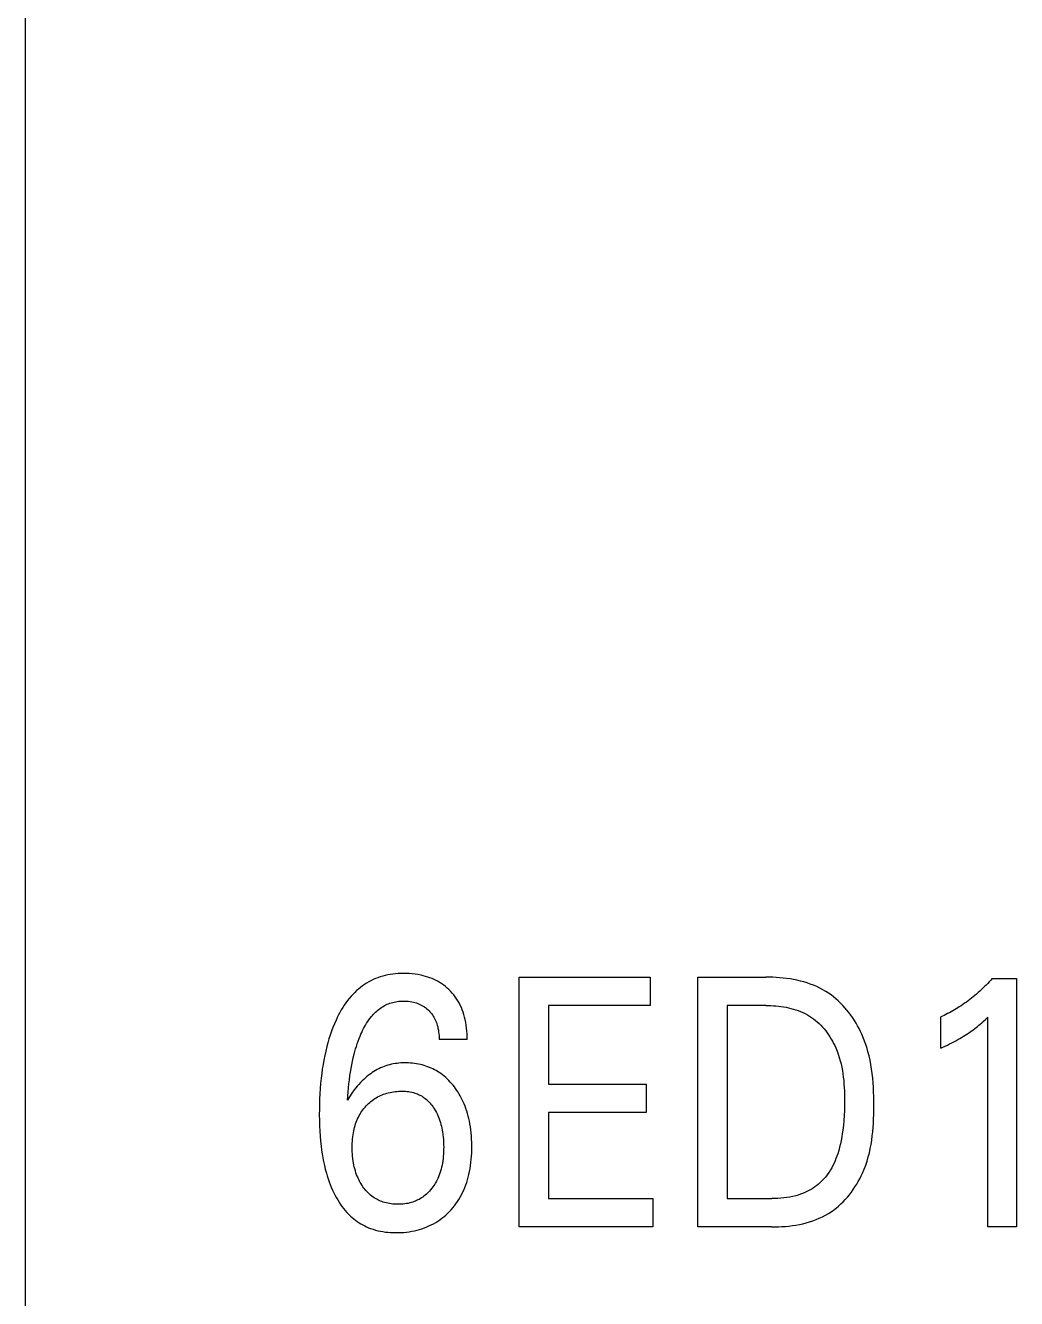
# Model space of a CAD drawing. Extents: x 0 to 420, y 0 to 297.
# Drawn here: x 158.8 to 165.55, y 190.51 to 199.18 of the extents above; entities that cross this region are included whole.
import ezdxf

# ---------------------------------------------------------------- set-up
doc = ezdxf.new("R2010")
doc.units = 0
doc.header["$LTSCALE"] = 23.1
doc.layers.add('10000_FRONT', color=7, linetype='CONTINUOUS')

msp = doc.modelspace()

# ---------------------------------------------------------------- linework, layer by layer
at = {"layer": '10000_FRONT', "color": 7, "linetype": 'CONTINUOUS'}
for p, q in [((158.8, 161), (158.8, 249)), ((161.1364, 192.6678), (161.1218, 192.6592)), ((161.1513, 192.6759), (161.1364, 192.6678)), ((161.1665, 192.6833), (161.1513, 192.6759)), ((161.182, 192.6901), (161.1665, 192.6833)), ((161.1983, 192.6964), (161.182, 192.6901)), ((161.2149, 192.7021), (161.1983, 192.6964)), ((161.2317, 192.7071), (161.2149, 192.7021)), ((161.2487, 192.7114), (161.2317, 192.7071)), ((161.2659, 192.7151), (161.2487, 192.7114)), ((161.2832, 192.7182), (161.2659, 192.7151)), ((161.3007, 192.7207), (161.2832, 192.7182)), ((161.3182, 192.7227), (161.3007, 192.7207)), ((161.3357, 192.7241), (161.3182, 192.7227)), ((161.3533, 192.7249), (161.3357, 192.7241)), ((161.3709, 192.7253), (161.3533, 192.7249)), ((161.3914, 192.7251), (161.3709, 192.7253)), ((161.4118, 192.7242), (161.3914, 192.7251)), ((161.4321, 192.7226), (161.4118, 192.7242)), ((161.4524, 192.7202), (161.4321, 192.7226)), ((161.4725, 192.7171), (161.4524, 192.7202)), ((161.4925, 192.7131), (161.4725, 192.7171)), ((161.5078, 192.7095), (161.4925, 192.7131)), ((161.523, 192.7054), (161.5078, 192.7095)), ((161.538, 192.7007), (161.523, 192.7054)), ((161.5529, 192.6955), (161.538, 192.7007)), ((161.5676, 192.6898), (161.5529, 192.6955)), ((161.582, 192.6835), (161.5676, 192.6898)), ((161.5961, 192.6766), (161.582, 192.6835)), ((161.6093, 192.6694), (161.5961, 192.6766)), ((161.6223, 192.6617), (161.6093, 192.6694)), ((162.1605, 191), (162.1605, 192.7)), ((162.1605, 192.7), (163.0515, 192.7)), ((163.0515, 192.7), (163.0515, 192.5072)), ((163.3759, 191), (163.3759, 192.7)), ((163.3759, 192.7), (163.839, 192.7)), ((163.8624, 192.6998), (163.839, 192.7)), ((163.886, 192.6991), (163.8624, 192.6998)), ((163.9096, 192.6979), (163.886, 192.6991)), ((163.9333, 192.6962), (163.9096, 192.6979)), ((163.957, 192.694), (163.9333, 192.6962)), ((163.9806, 192.6911), (163.957, 192.694)), ((164.0042, 192.6877), (163.9806, 192.6911)), ((164.0277, 192.6837), (164.0042, 192.6877)), ((164.051, 192.679), (164.0277, 192.6837)), ((164.0741, 192.6736), (164.051, 192.679)), ((164.0971, 192.6675), (164.0741, 192.6736)), ((164.1197, 192.6607), (164.0971, 192.6675)), ((165.3595, 192.6681), (165.3492, 192.6572)), ((165.3697, 192.6792), (165.3595, 192.6681)), ((165.3798, 192.6904), (165.3697, 192.6792)), ((165.3798, 192.6904), (165.5455, 192.6904)), ((165.5455, 192.6904), (165.5455, 191)), ((161.0297, 192.5845), (161.0166, 192.5703)), ((161.0416, 192.5965), (161.0297, 192.5845)), ((161.054, 192.6081), (161.0416, 192.5965)), ((161.0668, 192.6193), (161.054, 192.6081)), ((161.08, 192.63), (161.0668, 192.6193)), ((161.0936, 192.6403), (161.08, 192.63)), ((161.1075, 192.65), (161.0936, 192.6403)), ((161.1218, 192.6592), (161.1075, 192.65)), ((161.6349, 192.6535), (161.6223, 192.6617)), ((161.6472, 192.6448), (161.6349, 192.6535)), ((161.6591, 192.6355), (161.6472, 192.6448)), ((161.6706, 192.6258), (161.6591, 192.6355)), ((161.6818, 192.6157), (161.6706, 192.6258)), ((161.6934, 192.6041), (161.6818, 192.6157)), ((161.7045, 192.5921), (161.6934, 192.6041)), ((161.715, 192.5796), (161.7045, 192.5921)), ((161.725, 192.5666), (161.715, 192.5796)), ((164.142, 192.6531), (164.1197, 192.6607)), ((164.164, 192.6447), (164.142, 192.6531)), ((164.1856, 192.6355), (164.164, 192.6447)), ((164.2068, 192.6255), (164.1856, 192.6355)), ((164.2275, 192.6146), (164.2068, 192.6255)), ((164.2477, 192.6028), (164.2275, 192.6146)), ((164.2656, 192.5913), (164.2477, 192.6028)), ((164.283, 192.5791), (164.2656, 192.5913)), ((165.2727, 192.5847), (165.2616, 192.5753)), ((165.284, 192.5946), (165.2727, 192.5847)), ((165.2952, 192.6047), (165.284, 192.5946)), ((165.3063, 192.6149), (165.2952, 192.6047)), ((165.3172, 192.6252), (165.3063, 192.6149)), ((165.328, 192.6357), (165.3172, 192.6252)), ((165.3387, 192.6464), (165.328, 192.6357)), ((165.3492, 192.6572), (165.3387, 192.6464)), ((160.9594, 192.4932), (160.9495, 192.4768)), ((160.9699, 192.5094), (160.9594, 192.4932)), ((160.9808, 192.5252), (160.9699, 192.5094)), ((160.9922, 192.5407), (160.9808, 192.5252)), ((161.0041, 192.5557), (160.9922, 192.5407)), ((161.0166, 192.5703), (161.0041, 192.5557)), ((161.216, 192.4893), (161.2248, 192.4952)), ((161.2248, 192.4952), (161.2337, 192.5008)), ((161.2337, 192.5008), (161.2429, 192.506)), ((161.2429, 192.506), (161.2522, 192.5108)), ((161.2522, 192.5108), (161.2615, 192.5151)), ((161.2615, 192.5151), (161.2709, 192.5189)), ((161.2709, 192.5189), (161.2805, 192.5224)), ((161.2805, 192.5224), (161.2902, 192.5255)), ((161.2902, 192.5255), (161.3, 192.5282)), ((161.3, 192.5282), (161.31, 192.5306)), ((161.31, 192.5306), (161.32, 192.5326)), ((161.32, 192.5326), (161.3301, 192.5342)), ((161.3301, 192.5342), (161.3403, 192.5355)), ((161.3403, 192.5355), (161.3505, 192.5365)), ((161.3505, 192.5365), (161.3607, 192.5371)), ((161.3607, 192.5371), (161.3709, 192.5373)), ((161.3709, 192.5373), (161.3826, 192.5373)), ((161.3826, 192.5373), (161.3942, 192.5367)), ((161.3942, 192.5367), (161.4058, 192.5358)), ((161.4058, 192.5358), (161.4174, 192.5343)), ((161.4174, 192.5343), (161.4288, 192.5324)), ((161.4288, 192.5324), (161.4402, 192.53)), ((161.4402, 192.53), (161.4504, 192.5274)), ((161.4504, 192.5274), (161.4604, 192.5244)), ((161.4604, 192.5244), (161.4704, 192.521)), ((161.4704, 192.521), (161.4801, 192.5171)), ((161.4801, 192.5171), (161.4896, 192.5127)), ((161.4896, 192.5127), (161.4989, 192.5079)), ((161.4989, 192.5079), (161.5077, 192.5028)), ((161.5077, 192.5028), (161.5161, 192.4972)), ((161.5161, 192.4972), (161.5243, 192.4913)), ((161.7344, 192.5532), (161.725, 192.5666)), ((161.7432, 192.5394), (161.7344, 192.5532)), ((161.7514, 192.5253), (161.7432, 192.5394)), ((161.7594, 192.5099), (161.7514, 192.5253)), ((161.7667, 192.4942), (161.7594, 192.5099)), ((161.7733, 192.4782), (161.7667, 192.4942)), ((162.3604, 192.5072), (162.3604, 191.9711)), ((163.0515, 192.5072), (162.3604, 192.5072)), ((163.5758, 192.5072), (163.5758, 191.1928)), ((163.839, 192.5072), (163.5758, 192.5072)), ((163.839, 192.5072), (163.8561, 192.5071)), ((163.8561, 192.5071), (163.8732, 192.5065)), ((163.8732, 192.5065), (163.8905, 192.5056)), ((163.8905, 192.5056), (163.9077, 192.5044)), ((163.9077, 192.5044), (163.925, 192.5027)), ((163.925, 192.5027), (163.9422, 192.5006)), ((163.9422, 192.5006), (163.9594, 192.498)), ((163.9594, 192.498), (163.9766, 192.495)), ((163.9766, 192.495), (163.9935, 192.4915)), ((164.2999, 192.5662), (164.283, 192.5791)), ((164.3164, 192.5526), (164.2999, 192.5662)), ((164.3324, 192.5384), (164.3164, 192.5526)), ((164.3479, 192.5236), (164.3324, 192.5384)), ((164.3629, 192.5082), (164.3479, 192.5236)), ((164.3774, 192.4923), (164.3629, 192.5082)), ((165.156, 192.4976), (165.1449, 192.4906)), ((165.1682, 192.5056), (165.156, 192.4976)), ((165.1803, 192.5137), (165.1682, 192.5056)), ((165.1922, 192.522), (165.1803, 192.5137)), ((165.2041, 192.5305), (165.1922, 192.522)), ((165.2158, 192.5391), (165.2041, 192.5305)), ((165.2274, 192.5479), (165.2158, 192.5391)), ((165.2389, 192.5569), (165.2274, 192.5479)), ((165.2503, 192.566), (165.2389, 192.5569)), ((165.2616, 192.5753), (165.2503, 192.566)), ((160.914, 192.4084), (160.9028, 192.3833)), ((160.9222, 192.4258), (160.914, 192.4084)), ((160.9309, 192.443), (160.9222, 192.4258)), ((160.94, 192.46), (160.9309, 192.443)), ((160.9495, 192.4768), (160.94, 192.46)), ((161.1294, 192.3977), (161.1374, 192.4091)), ((161.1374, 192.4091), (161.1457, 192.4204)), ((161.1457, 192.4204), (161.1545, 192.4313)), ((161.1545, 192.4313), (161.1614, 192.4394)), ((161.1614, 192.4394), (161.1685, 192.4473)), ((161.1685, 192.4473), (161.1758, 192.4549)), ((161.1758, 192.4549), (161.1834, 192.4623)), ((161.1834, 192.4623), (161.1912, 192.4695)), ((161.1912, 192.4695), (161.1993, 192.4764)), ((161.1993, 192.4764), (161.2075, 192.483)), ((161.2075, 192.483), (161.216, 192.4893)), ((161.5243, 192.4913), (161.5322, 192.4849)), ((161.5322, 192.4849), (161.5398, 192.4782)), ((161.5398, 192.4782), (161.5471, 192.4711)), ((161.5471, 192.4711), (161.5534, 192.4643)), ((161.5534, 192.4643), (161.5595, 192.4573)), ((161.5595, 192.4573), (161.5652, 192.45)), ((161.5652, 192.45), (161.5707, 192.4425)), ((161.5707, 192.4425), (161.5758, 192.4348)), ((161.5758, 192.4348), (161.5806, 192.4269)), ((161.5806, 192.4269), (161.5851, 192.4187)), ((161.5851, 192.4187), (161.5894, 192.4098)), ((161.5894, 192.4098), (161.5934, 192.4008)), ((161.7792, 192.4619), (161.7733, 192.4782)), ((161.7845, 192.4453), (161.7792, 192.4619)), ((161.7891, 192.4286), (161.7845, 192.4453)), ((161.7932, 192.4116), (161.7891, 192.4286)), ((161.7971, 192.3922), (161.7932, 192.4116)), ((163.9935, 192.4915), (164.0104, 192.4874)), ((164.0104, 192.4874), (164.0271, 192.4829)), ((164.0271, 192.4829), (164.0436, 192.4778)), ((164.0436, 192.4778), (164.0598, 192.4722)), ((164.0598, 192.4722), (164.0758, 192.466)), ((164.0758, 192.466), (164.0915, 192.4592)), ((164.0915, 192.4592), (164.1069, 192.4518)), ((164.1069, 192.4518), (164.122, 192.4438)), ((164.122, 192.4438), (164.1366, 192.4351)), ((164.1366, 192.4351), (164.1505, 192.426)), ((164.1505, 192.426), (164.1639, 192.4163)), ((164.1639, 192.4163), (164.177, 192.4061)), ((164.3914, 192.4759), (164.3774, 192.4923)), ((164.4048, 192.4591), (164.3914, 192.4759)), ((164.4178, 192.4418), (164.4048, 192.4591)), ((164.4302, 192.4241), (164.4178, 192.4418)), ((164.4421, 192.406), (164.4302, 192.4241)), ((165.0415, 192.4344), (165.0295, 192.4289)), ((165.0295, 192.2169), (165.0295, 192.4289)), ((165.0533, 192.44), (165.0415, 192.4344)), ((165.065, 192.4458), (165.0533, 192.44)), ((165.0767, 192.4517), (165.065, 192.4458)), ((165.0883, 192.4578), (165.0767, 192.4517)), ((165.0998, 192.4641), (165.0883, 192.4578)), ((165.1112, 192.4705), (165.0998, 192.4641)), ((165.1225, 192.477), (165.1112, 192.4705)), ((165.1337, 192.4837), (165.1225, 192.477)), ((165.1449, 192.4906), (165.1337, 192.4837)), ((165.3183, 192.3983), (165.3341, 192.4129)), ((165.3341, 192.4129), (165.3497, 192.4277)), ((165.3497, 191), (165.3497, 192.4277)), ((160.8827, 192.3321), (160.8738, 192.3062)), ((160.8924, 192.3578), (160.8827, 192.3321)), ((160.9028, 192.3833), (160.8924, 192.3578)), ((161.0832, 192.3116), (161.0889, 192.3244)), ((161.0889, 192.3244), (161.0949, 192.337)), ((161.0949, 192.337), (161.1011, 192.3495)), ((161.1011, 192.3495), (161.1077, 192.3618)), ((161.1077, 192.3618), (161.1146, 192.374)), ((161.1146, 192.374), (161.1218, 192.3859)), ((161.1218, 192.3859), (161.1294, 192.3977)), ((161.5934, 192.4008), (161.597, 192.3915)), ((161.597, 192.3915), (161.6002, 192.3821)), ((161.6002, 192.3821), (161.6031, 192.3726)), ((161.6031, 192.3726), (161.6056, 192.363)), ((161.6056, 192.363), (161.6078, 192.3533)), ((161.6078, 192.3533), (161.6103, 192.3403)), ((161.6103, 192.3403), (161.6122, 192.3271)), ((161.6122, 192.3271), (161.6137, 192.314)), ((161.8004, 192.3727), (161.7971, 192.3922)), ((161.8029, 192.3531), (161.8004, 192.3727)), ((161.8049, 192.3334), (161.8029, 192.3531)), ((161.8062, 192.3137), (161.8049, 192.3334)), ((164.177, 192.4061), (164.1896, 192.3953)), ((164.1896, 192.3953), (164.2019, 192.384)), ((164.2019, 192.384), (164.2137, 192.3722)), ((164.2137, 192.3722), (164.2251, 192.36)), ((164.2251, 192.36), (164.2361, 192.3473)), ((164.2361, 192.3473), (164.2467, 192.3342)), ((164.2467, 192.3342), (164.2569, 192.3208)), ((164.2569, 192.3208), (164.2666, 192.307)), ((164.4534, 192.3876), (164.4421, 192.406)), ((164.4641, 192.3689), (164.4534, 192.3876)), ((164.4743, 192.3499), (164.4641, 192.3689)), ((164.4839, 192.3307), (164.4743, 192.3499)), ((164.4929, 192.3112), (164.4839, 192.3307)), ((165.2078, 192.3124), (165.2188, 192.3197)), ((165.2188, 192.3197), (165.2297, 192.3272)), ((165.2297, 192.3272), (165.2405, 192.3348)), ((165.2405, 192.3348), (165.2511, 192.3426)), ((165.2511, 192.3426), (165.2616, 192.3506)), ((165.2616, 192.3506), (165.2708, 192.3578)), ((165.2708, 192.3578), (165.2799, 192.3651)), ((165.2799, 192.3651), (165.2889, 192.3726)), ((165.2889, 192.3726), (165.2988, 192.381)), ((165.2988, 192.381), (165.3086, 192.3896)), ((165.3086, 192.3896), (165.3183, 192.3983)), ((160.8577, 192.2537), (160.8507, 192.2272)), ((160.8654, 192.28), (160.8577, 192.2537)), ((160.8738, 192.3062), (160.8654, 192.28)), ((161.0522, 192.2289), (161.058, 192.2466)), ((161.058, 192.2466), (161.0642, 192.2641)), ((161.0642, 192.2641), (161.0707, 192.2815)), ((161.0707, 192.2815), (161.0777, 192.2988)), ((161.0777, 192.2988), (161.0832, 192.3116)), ((161.6137, 192.314), (161.6147, 192.3008)), ((161.6147, 192.3008), (161.6153, 192.2877)), ((161.6153, 192.2877), (161.6154, 192.2747)), ((161.8071, 192.2747), (161.6154, 192.2747)), ((161.8069, 192.2942), (161.8062, 192.3137)), ((161.8071, 192.2747), (161.8069, 192.2942)), ((164.2666, 192.307), (164.2758, 192.2929)), ((164.2758, 192.2929), (164.2846, 192.2785)), ((164.2846, 192.2785), (164.293, 192.2638)), ((164.293, 192.2638), (164.3008, 192.2489)), ((164.3008, 192.2489), (164.3082, 192.2339)), ((164.3082, 192.2339), (164.3152, 192.2186)), ((164.505, 192.2827), (164.4929, 192.3112)), ((164.5159, 192.2537), (164.505, 192.2827)), ((164.5257, 192.2245), (164.5159, 192.2537)), ((165.0597, 192.2309), (165.0747, 192.2381)), ((165.0747, 192.2381), (165.0897, 192.2455)), ((165.0897, 192.2455), (165.1046, 192.253)), ((165.1046, 192.253), (165.1193, 192.2606)), ((165.1193, 192.2606), (165.1325, 192.2677)), ((165.1325, 192.2677), (165.1455, 192.2748)), ((165.1455, 192.2748), (165.1585, 192.2822)), ((165.1585, 192.2822), (165.1713, 192.2897)), ((165.1713, 192.2897), (165.1841, 192.2973)), ((165.1841, 192.2973), (165.1967, 192.3052)), ((165.1967, 192.3052), (165.2078, 192.3124)), ((160.8366, 192.1665), (160.8307, 192.136)), ((160.8433, 192.1969), (160.8366, 192.1665)), ((160.8507, 192.2272), (160.8433, 192.1969)), ((161.0254, 192.1273), (161.0309, 192.1514)), ((161.0309, 192.1514), (161.0368, 192.1754)), ((161.0368, 192.1754), (161.0416, 192.1933)), ((161.0416, 192.1933), (161.0468, 192.2112)), ((161.0468, 192.2112), (161.0522, 192.2289)), ((164.3152, 192.2186), (164.324, 192.1973)), ((164.324, 192.1973), (164.3319, 192.1756)), ((164.3319, 192.1756), (164.339, 192.1538)), ((164.339, 192.1538), (164.3454, 192.1317)), ((164.5343, 192.1949), (164.5257, 192.2245)), ((164.542, 192.1651), (164.5343, 192.1949)), ((164.5486, 192.135), (164.542, 192.1651)), ((165.0295, 192.2169), (165.0447, 192.2238)), ((165.0447, 192.2238), (165.0597, 192.2309)), ((160.8205, 192.0745), (160.8163, 192.0436)), ((160.8253, 192.1053), (160.8205, 192.0745)), ((160.8307, 192.136), (160.8253, 192.1053)), ((161.0118, 192.0544), (161.0159, 192.0788)), ((161.0159, 192.0788), (161.0205, 192.1031)), ((161.0205, 192.1031), (161.0254, 192.1273)), ((161.1824, 192.0643), (161.1712, 192.0576)), ((161.1938, 192.0707), (161.1824, 192.0643)), ((161.2054, 192.0767), (161.1938, 192.0707)), ((161.2171, 192.0822), (161.2054, 192.0767)), ((161.229, 192.0874), (161.2171, 192.0822)), ((161.2411, 192.0922), (161.229, 192.0874)), ((161.2534, 192.0965), (161.2411, 192.0922)), ((161.2658, 192.1004), (161.2534, 192.0965)), ((161.2783, 192.1039), (161.2658, 192.1004)), ((161.2909, 192.1069), (161.2783, 192.1039)), ((161.3036, 192.1095), (161.2909, 192.1069)), ((161.3164, 192.1117), (161.3036, 192.1095)), ((161.3293, 192.1135), (161.3164, 192.1117)), ((161.3423, 192.1149), (161.3293, 192.1135)), ((161.3552, 192.1159), (161.3423, 192.1149)), ((161.3683, 192.1166), (161.3552, 192.1159)), ((161.3813, 192.1169), (161.3683, 192.1166)), ((161.3947, 192.1168), (161.3813, 192.1169)), ((161.4081, 192.1164), (161.3947, 192.1168)), ((161.4215, 192.1156), (161.4081, 192.1164)), ((161.4349, 192.1144), (161.4215, 192.1156)), ((161.4482, 192.1128), (161.4349, 192.1144)), ((161.4615, 192.1108), (161.4482, 192.1128)), ((161.4747, 192.1084), (161.4615, 192.1108)), ((161.4878, 192.1056), (161.4747, 192.1084)), ((161.5008, 192.1023), (161.4878, 192.1056)), ((161.5137, 192.0987), (161.5008, 192.1023)), ((161.5256, 192.0948), (161.5137, 192.0987)), ((161.5375, 192.0907), (161.5256, 192.0948)), ((161.5492, 192.0861), (161.5375, 192.0907)), ((161.5608, 192.0812), (161.5492, 192.0861)), ((161.5722, 192.0759), (161.5608, 192.0812)), ((161.5834, 192.0702), (161.5722, 192.0759)), ((161.5945, 192.0642), (161.5834, 192.0702)), ((161.6053, 192.0578), (161.5945, 192.0642)), ((164.3454, 192.1317), (164.3509, 192.1095)), ((164.3509, 192.1095), (164.3558, 192.0871)), ((164.3558, 192.0871), (164.36, 192.0645)), ((164.36, 192.0645), (164.3635, 192.0418)), ((164.5544, 192.1047), (164.5486, 192.135)), ((164.5593, 192.0742), (164.5544, 192.1047)), ((164.5634, 192.0435), (164.5593, 192.0742)), ((160.8091, 191.9774), (160.8061, 191.9421)), ((160.8127, 192.0127), (160.8091, 191.9774)), ((160.8163, 192.0436), (160.8127, 192.0127)), ((160.9982, 191.9464), (161.0011, 191.9743)), ((161.0011, 191.9743), (161.0044, 192.0022)), ((161.0044, 192.0022), (161.0081, 192.03)), ((161.0081, 192.03), (161.0118, 192.0544)), ((161.0797, 191.9822), (161.0689, 191.9705)), ((161.0909, 191.9936), (161.0797, 191.9822)), ((161.1024, 192.0046), (161.0909, 191.9936)), ((161.1143, 192.0153), (161.1024, 192.0046)), ((161.1265, 192.0256), (161.1143, 192.0153)), ((161.139, 192.0355), (161.1265, 192.0256)), ((161.1496, 192.0432), (161.139, 192.0355)), ((161.1603, 192.0506), (161.1496, 192.0432)), ((161.1712, 192.0576), (161.1603, 192.0506)), ((161.6159, 192.0511), (161.6053, 192.0578)), ((161.6263, 192.044), (161.6159, 192.0511)), ((161.6379, 192.0355), (161.6263, 192.044)), ((161.6492, 192.0264), (161.6379, 192.0355)), ((161.6602, 192.017), (161.6492, 192.0264)), ((161.6709, 192.0071), (161.6602, 192.017)), ((161.6812, 191.997), (161.6709, 192.0071)), ((161.6912, 191.9864), (161.6812, 191.997)), ((161.7008, 191.9756), (161.6912, 191.9864)), ((161.7101, 191.9644), (161.7008, 191.9756)), ((164.3635, 192.0418), (164.3665, 192.019)), ((164.3665, 192.019), (164.369, 191.9961)), ((164.369, 191.9961), (164.3709, 191.9731)), ((164.3709, 191.9731), (164.3724, 191.95)), ((164.5668, 192.0126), (164.5634, 192.0435)), ((164.5695, 191.9816), (164.5668, 192.0126)), ((164.5715, 191.9505), (164.5695, 191.9816)), ((160.8038, 191.9068), (160.802, 191.8714)), ((160.8061, 191.9421), (160.8038, 191.9068)), ((160.9917, 191.8627), (160.9936, 191.8906)), ((160.9936, 191.8906), (160.9957, 191.9185)), ((160.9957, 191.9185), (160.9982, 191.9464)), ((161.0207, 191.9098), (161.0052, 191.8861)), ((161.0383, 191.9337), (161.0207, 191.9098)), ((161.0482, 191.9462), (161.0383, 191.9337)), ((161.0584, 191.9585), (161.0482, 191.9462)), ((161.0689, 191.9705), (161.0584, 191.9585)), ((161.1972, 191.8851), (161.2071, 191.8902)), ((161.2071, 191.8902), (161.2172, 191.8949)), ((161.2172, 191.8949), (161.2274, 191.8992)), ((161.2274, 191.8992), (161.2378, 191.9032)), ((161.2378, 191.9032), (161.2483, 191.9068)), ((161.2483, 191.9068), (161.259, 191.9101)), ((161.259, 191.9101), (161.2697, 191.913)), ((161.2697, 191.913), (161.2815, 191.9158)), ((161.2815, 191.9158), (161.2934, 191.9181)), ((161.2934, 191.9181), (161.3053, 191.9201)), ((161.3053, 191.9201), (161.3173, 191.9217)), ((161.3173, 191.9217), (161.3294, 191.9228)), ((161.3294, 191.9228), (161.3415, 191.9236)), ((161.3415, 191.9236), (161.3536, 191.9241)), ((161.3536, 191.9241), (161.3657, 191.9241)), ((161.3657, 191.9241), (161.3765, 191.9238)), ((161.3765, 191.9238), (161.3873, 191.9232)), ((161.3873, 191.9232), (161.398, 191.9223)), ((161.398, 191.9223), (161.4087, 191.921)), ((161.4087, 191.921), (161.4193, 191.9193)), ((161.4193, 191.9193), (161.4299, 191.9171)), ((161.4299, 191.9171), (161.4403, 191.9146)), ((161.4403, 191.9146), (161.4506, 191.9115)), ((161.4506, 191.9115), (161.459, 191.9086)), ((161.459, 191.9086), (161.4674, 191.9053)), ((161.4674, 191.9053), (161.4756, 191.9018)), ((161.4756, 191.9018), (161.4837, 191.8979)), ((161.4837, 191.8979), (161.4916, 191.8936)), ((161.4916, 191.8936), (161.4993, 191.8891)), ((161.4993, 191.8891), (161.5069, 191.8843)), ((161.7191, 191.953), (161.7101, 191.9644)), ((161.7278, 191.9412), (161.7191, 191.953)), ((161.7362, 191.9291), (161.7278, 191.9412)), ((161.7443, 191.9168), (161.7362, 191.9291)), ((161.752, 191.9042), (161.7443, 191.9168)), ((161.7594, 191.8915), (161.752, 191.9042)), ((161.7664, 191.8786), (161.7594, 191.8915)), ((162.3604, 191.9711), (163.0246, 191.9711)), ((163.0246, 191.9711), (163.0246, 191.7783)), ((164.3724, 191.95), (164.3735, 191.927)), ((164.3735, 191.927), (164.3742, 191.9039)), ((164.3742, 191.9039), (164.3746, 191.8809)), ((164.573, 191.9193), (164.5715, 191.9505)), ((164.574, 191.888), (164.573, 191.9193)), ((164.5745, 191.8567), (164.574, 191.888)), ((160.8002, 191.8005), (160.8, 191.7651)), ((160.8008, 191.8359), (160.8002, 191.8005)), ((160.802, 191.8714), (160.8008, 191.8359)), ((160.9982, 191.8745), (160.9917, 191.8627)), ((161.0052, 191.8861), (160.9982, 191.8745)), ((161.0967, 191.7971), (161.1039, 191.8064)), ((161.1039, 191.8064), (161.1113, 191.8154)), ((161.1113, 191.8154), (161.1191, 191.8241)), ((161.1191, 191.8241), (161.1268, 191.8321)), ((161.1268, 191.8321), (161.1347, 191.8398)), ((161.1347, 191.8398), (161.1429, 191.8472)), ((161.1429, 191.8472), (161.1513, 191.8544)), ((161.1513, 191.8544), (161.16, 191.8612)), ((161.16, 191.8612), (161.169, 191.8677)), ((161.169, 191.8677), (161.1781, 191.8739)), ((161.1781, 191.8739), (161.1875, 191.8797)), ((161.1875, 191.8797), (161.1972, 191.8851)), ((161.5069, 191.8843), (161.5142, 191.8792)), ((161.5142, 191.8792), (161.5214, 191.8738)), ((161.5214, 191.8738), (161.5296, 191.867)), ((161.5296, 191.867), (161.5374, 191.8598)), ((161.5374, 191.8598), (161.545, 191.8524)), ((161.545, 191.8524), (161.5522, 191.8446)), ((161.5522, 191.8446), (161.5592, 191.8365)), ((161.5592, 191.8365), (161.5658, 191.8282)), ((161.5658, 191.8282), (161.5721, 191.8196)), ((161.5721, 191.8196), (161.5781, 191.8108)), ((161.5781, 191.8108), (161.5847, 191.8007)), ((161.5847, 191.8007), (161.5908, 191.7903)), ((161.773, 191.8654), (161.7664, 191.8786)), ((161.7793, 191.8521), (161.773, 191.8654)), ((161.7853, 191.8387), (161.7793, 191.8521)), ((161.7919, 191.8223), (161.7853, 191.8387)), ((161.7981, 191.8057), (161.7919, 191.8223)), ((161.8037, 191.7889), (161.7981, 191.8057)), ((164.3744, 191.8245), (164.3735, 191.7914)), ((164.3747, 191.8578), (164.3744, 191.8245)), ((164.3746, 191.8809), (164.3747, 191.8578)), ((164.5747, 191.8253), (164.5745, 191.8567)), ((164.5745, 191.7957), (164.5747, 191.8253)), ((160.8, 191.7651), (160.8005, 191.722)), ((160.8005, 191.722), (160.8015, 191.6876)), ((161.0473, 191.7016), (161.0514, 191.7133)), ((161.0514, 191.7133), (161.0559, 191.7249)), ((161.0559, 191.7249), (161.0608, 191.7362)), ((161.0608, 191.7362), (161.0662, 191.7474)), ((161.0662, 191.7474), (161.0716, 191.7577)), ((161.0716, 191.7577), (161.0773, 191.7679)), ((161.0773, 191.7679), (161.0835, 191.7779)), ((161.0835, 191.7779), (161.0899, 191.7876)), ((161.0899, 191.7876), (161.0967, 191.7971)), ((161.5908, 191.7903), (161.5966, 191.7797)), ((161.5966, 191.7797), (161.602, 191.7689)), ((161.602, 191.7689), (161.6071, 191.758)), ((161.6071, 191.758), (161.6118, 191.7468)), ((161.6118, 191.7468), (161.6161, 191.7356)), ((161.6161, 191.7356), (161.6205, 191.7232)), ((161.6205, 191.7232), (161.6245, 191.7106)), ((161.8089, 191.7719), (161.8037, 191.7889)), ((161.8136, 191.7549), (161.8089, 191.7719)), ((161.8178, 191.7376), (161.8136, 191.7549)), ((161.8216, 191.7203), (161.8178, 191.7376)), ((161.825, 191.7029), (161.8216, 191.7203)), ((162.3604, 191.7783), (162.3604, 191.1928)), ((163.0246, 191.7783), (162.3604, 191.7783)), ((164.3698, 191.7252), (164.3669, 191.6923)), ((164.372, 191.7583), (164.3698, 191.7252)), ((164.3735, 191.7914), (164.372, 191.7583)), ((164.5715, 191.7072), (164.5729, 191.7366)), ((164.5729, 191.7366), (164.5739, 191.7662)), ((164.5739, 191.7662), (164.5745, 191.7957)), ((160.8015, 191.6876), (160.8031, 191.6531)), ((160.8031, 191.6531), (160.8053, 191.6188)), ((161.0296, 191.6265), (161.0318, 191.6402)), ((161.0318, 191.6402), (161.0344, 191.6538)), ((161.0344, 191.6538), (161.0371, 191.6659)), ((161.0371, 191.6659), (161.0401, 191.6779)), ((161.0401, 191.6779), (161.0435, 191.6898)), ((161.0435, 191.6898), (161.0473, 191.7016)), ((161.6245, 191.7106), (161.6281, 191.698)), ((161.6281, 191.698), (161.6313, 191.6852)), ((161.6313, 191.6852), (161.6342, 191.6724)), ((161.6342, 191.6724), (161.6367, 191.6594)), ((161.6367, 191.6594), (161.6389, 191.6465)), ((161.6389, 191.6465), (161.6414, 191.6294)), ((161.6414, 191.6294), (161.6433, 191.6122)), ((161.8284, 191.6822), (161.825, 191.7029)), ((161.8313, 191.6613), (161.8284, 191.6822)), ((161.8337, 191.6404), (161.8313, 191.6613)), ((161.8355, 191.6194), (161.8337, 191.6404)), ((164.3598, 191.6361), (164.3561, 191.6128)), ((164.3631, 191.6594), (164.3598, 191.6361)), ((164.3669, 191.6923), (164.3631, 191.6594)), ((164.5638, 191.6194), (164.567, 191.6485)), ((164.567, 191.6485), (164.5695, 191.6778)), ((164.5695, 191.6778), (164.5715, 191.7072)), ((160.8053, 191.6188), (160.8083, 191.5845)), ((160.8083, 191.5845), (160.812, 191.5502)), ((160.812, 191.5502), (160.8154, 191.5237)), ((161.0238, 191.5434), (161.024, 191.5573)), ((161.0239, 191.5279), (161.0238, 191.5434)), ((161.024, 191.5573), (161.0244, 191.5712)), ((161.0244, 191.5712), (161.0252, 191.585)), ((161.0252, 191.585), (161.0263, 191.5989)), ((161.0263, 191.5989), (161.0278, 191.6127)), ((161.0278, 191.6127), (161.0296, 191.6265)), ((161.6433, 191.6122), (161.6448, 191.5951)), ((161.6448, 191.5951), (161.6458, 191.5779)), ((161.6458, 191.5779), (161.6463, 191.5606)), ((161.6463, 191.5606), (161.6465, 191.5434)), ((161.6465, 191.5434), (161.6464, 191.5277)), ((161.8369, 191.5984), (161.8355, 191.6194)), ((161.8377, 191.5774), (161.8369, 191.5984)), ((161.8382, 191.5458), (161.8377, 191.5774)), ((161.838, 191.5245), (161.8382, 191.5458)), ((164.3413, 191.5434), (164.3351, 191.5206)), ((164.3469, 191.5664), (164.3413, 191.5434)), ((164.3518, 191.5895), (164.3469, 191.5664)), ((164.3561, 191.6128), (164.3518, 191.5895)), ((164.5498, 191.533), (164.5553, 191.5616)), ((164.5553, 191.5616), (164.5599, 191.5904)), ((164.5599, 191.5904), (164.5638, 191.6194)), ((160.8154, 191.5237), (160.8193, 191.4972)), ((160.8193, 191.4972), (160.8238, 191.4708)), ((160.8238, 191.4708), (160.8289, 191.4446)), ((161.0244, 191.5124), (161.0239, 191.5279)), ((161.0253, 191.4969), (161.0244, 191.5124)), ((161.0265, 191.4814), (161.0253, 191.4969)), ((161.0281, 191.466), (161.0265, 191.4814)), ((161.0302, 191.4506), (161.0281, 191.466)), ((161.6422, 191.4652), (161.6401, 191.4496)), ((161.6438, 191.4807), (161.6422, 191.4652)), ((161.645, 191.4964), (161.6438, 191.4807)), ((161.6459, 191.512), (161.645, 191.4964)), ((161.6464, 191.5277), (161.6459, 191.512)), ((161.8324, 191.4396), (161.8346, 191.4608)), ((161.8346, 191.4608), (161.8362, 191.482)), ((161.8362, 191.482), (161.8373, 191.5032)), ((161.8373, 191.5032), (161.838, 191.5245)), ((164.3167, 191.4655), (164.3102, 191.4495)), ((164.3227, 191.4817), (164.3167, 191.4655)), ((164.3282, 191.498), (164.3227, 191.4817)), ((164.3351, 191.5206), (164.3282, 191.498)), ((164.5282, 191.4486), (164.5364, 191.4765)), ((164.5364, 191.4765), (164.5436, 191.5047)), ((164.5436, 191.5047), (164.5498, 191.533)), ((160.8289, 191.4446), (160.8346, 191.4185)), ((160.8346, 191.4185), (160.8409, 191.3925)), ((160.8409, 191.3925), (160.8479, 191.3667)), ((160.8479, 191.3667), (160.8537, 191.3471)), ((161.0327, 191.4353), (161.0302, 191.4506)), ((161.0353, 191.4218), (161.0327, 191.4353)), ((161.0382, 191.4083), (161.0353, 191.4218)), ((161.0416, 191.3949), (161.0382, 191.4083)), ((161.0454, 191.3816), (161.0416, 191.3949)), ((161.0496, 191.3684), (161.0454, 191.3816)), ((161.0542, 191.3554), (161.0496, 191.3684)), ((161.6208, 191.3669), (161.6162, 191.3538)), ((161.625, 191.3801), (161.6208, 191.3669)), ((161.6288, 191.3935), (161.625, 191.3801)), ((161.6321, 191.4069), (161.6288, 191.3935)), ((161.6351, 191.4205), (161.6321, 191.4069)), ((161.6377, 191.4341), (161.6351, 191.4205)), ((161.6401, 191.4496), (161.6377, 191.4341)), ((161.8185, 191.3581), (161.8225, 191.3766)), ((161.8225, 191.3766), (161.8264, 191.3975)), ((161.8264, 191.3975), (161.8297, 191.4185)), ((161.8297, 191.4185), (161.8324, 191.4396)), ((164.27, 191.3735), (164.2612, 191.3607)), ((164.2793, 191.3881), (164.27, 191.3735)), ((164.2878, 191.403), (164.2793, 191.3881)), ((164.2959, 191.4182), (164.2878, 191.403)), ((164.3033, 191.4337), (164.2959, 191.4182)), ((164.3102, 191.4495), (164.3033, 191.4337)), ((164.4883, 191.3474), (164.4973, 191.3668)), ((164.4973, 191.3668), (164.5087, 191.3938)), ((164.5087, 191.3938), (164.519, 191.421)), ((164.519, 191.421), (164.5282, 191.4486)), ((160.8537, 191.3471), (160.86, 191.3276)), ((160.86, 191.3276), (160.8667, 191.3082)), ((160.8667, 191.3082), (160.8739, 191.2891)), ((160.8739, 191.2891), (160.8816, 191.2701)), ((161.0593, 191.3426), (161.0542, 191.3554)), ((161.0637, 191.3323), (161.0593, 191.3426)), ((161.0685, 191.3222), (161.0637, 191.3323)), ((161.0736, 191.3122), (161.0685, 191.3222)), ((161.079, 191.3024), (161.0736, 191.3122)), ((161.0846, 191.2928), (161.079, 191.3024)), ((161.0907, 191.2833), (161.0846, 191.2928)), ((161.097, 191.2741), (161.0907, 191.2833)), ((161.5797, 191.282), (161.5734, 191.2728)), ((161.5857, 191.2914), (161.5797, 191.282)), ((161.5914, 191.301), (161.5857, 191.2914)), ((161.5968, 191.3108), (161.5914, 191.301)), ((161.6019, 191.3207), (161.5968, 191.3108)), ((161.6066, 191.3308), (161.6019, 191.3207)), ((161.6111, 191.341), (161.6066, 191.3308)), ((161.6162, 191.3538), (161.6111, 191.341)), ((161.7906, 191.2681), (161.7973, 191.2857)), ((161.7973, 191.2857), (161.8034, 191.3036)), ((161.8034, 191.3036), (161.809, 191.3216)), ((161.809, 191.3216), (161.814, 191.3398)), ((161.814, 191.3398), (161.8185, 191.3581)), ((164.1861, 191.2824), (164.1737, 191.2731)), ((164.1982, 191.2922), (164.1861, 191.2824)), ((164.2098, 191.3025), (164.1982, 191.2922)), ((164.221, 191.3133), (164.2098, 191.3025)), ((164.2318, 191.3245), (164.221, 191.3133)), ((164.2421, 191.3362), (164.2318, 191.3245)), ((164.2519, 191.3483), (164.2421, 191.3362)), ((164.2612, 191.3607), (164.2519, 191.3483)), ((164.4459, 191.2723), (164.4574, 191.2906)), ((164.4574, 191.2906), (164.4683, 191.3093)), ((164.4683, 191.3093), (164.4786, 191.3282)), ((164.4786, 191.3282), (164.4883, 191.3474)), ((160.8816, 191.2701), (160.8898, 191.2513)), ((160.8898, 191.2513), (160.8985, 191.2328)), ((160.8985, 191.2328), (160.9078, 191.2145)), ((160.9078, 191.2145), (160.9162, 191.199)), ((160.9162, 191.199), (160.925, 191.1837)), ((161.1036, 191.2651), (161.097, 191.2741)), ((161.1104, 191.2564), (161.1036, 191.2651)), ((161.1176, 191.2479), (161.1104, 191.2564)), ((161.125, 191.2397), (161.1176, 191.2479)), ((161.1327, 191.2318), (161.125, 191.2397)), ((161.1407, 191.2242), (161.1327, 191.2318)), ((161.1491, 191.2169), (161.1407, 191.2242)), ((161.1577, 191.21), (161.1491, 191.2169)), ((161.1666, 191.2035), (161.1577, 191.21)), ((161.1745, 191.1982), (161.1666, 191.2035)), ((161.1826, 191.1931), (161.1745, 191.1982)), ((161.4962, 191.1976), (161.4881, 191.1927)), ((161.5041, 191.2029), (161.4962, 191.1976)), ((161.5125, 191.2091), (161.5041, 191.2029)), ((161.5207, 191.2156), (161.5125, 191.2091)), ((161.5286, 191.2224), (161.5207, 191.2156)), ((161.5363, 191.2295), (161.5286, 191.2224)), ((161.5437, 191.2369), (161.5363, 191.2295)), ((161.5508, 191.2445), (161.5437, 191.2369)), ((161.5576, 191.2524), (161.5508, 191.2445)), ((161.5667, 191.2639), (161.5576, 191.2524)), ((161.5734, 191.2728), (161.5667, 191.2639)), ((161.7498, 191.1873), (161.7589, 191.2024)), ((161.7589, 191.2024), (161.7674, 191.2179)), ((161.7674, 191.2179), (161.7754, 191.2336)), ((161.7754, 191.2336), (161.7833, 191.2507)), ((161.7833, 191.2507), (161.7906, 191.2681)), ((163.9208, 191.1938), (163.9001, 191.193)), ((163.9415, 191.1953), (163.9208, 191.1938)), ((163.9621, 191.1973), (163.9415, 191.1953)), ((163.9826, 191.2001), (163.9621, 191.1973)), ((164.0031, 191.2035), (163.9826, 191.2001)), ((164.0234, 191.2078), (164.0031, 191.2035)), ((164.0435, 191.2129), (164.0234, 191.2078)), ((164.0589, 191.2174), (164.0435, 191.2129)), ((164.0741, 191.2224), (164.0589, 191.2174)), ((164.0891, 191.2279), (164.0741, 191.2224)), ((164.104, 191.2341), (164.0891, 191.2279)), ((164.1185, 191.2407), (164.104, 191.2341)), ((164.1328, 191.2479), (164.1185, 191.2407)), ((164.1468, 191.2557), (164.1328, 191.2479)), ((164.1604, 191.2641), (164.1468, 191.2557)), ((164.1737, 191.2731), (164.1604, 191.2641)), ((164.3799, 191.187), (164.3942, 191.2031)), ((164.3942, 191.2031), (164.408, 191.2197)), ((164.408, 191.2197), (164.4212, 191.2368)), ((164.4212, 191.2368), (164.4338, 191.2544)), ((164.4338, 191.2544), (164.4459, 191.2723)), ((160.925, 191.1837), (160.9343, 191.1687)), ((160.9343, 191.1687), (160.944, 191.154)), ((160.944, 191.154), (160.9542, 191.1396)), ((160.9542, 191.1396), (160.9648, 191.1256)), ((160.9648, 191.1256), (160.976, 191.112)), ((160.976, 191.112), (160.9876, 191.0988)), ((161.1908, 191.1884), (161.1826, 191.1931)), ((161.1993, 191.184), (161.1908, 191.1884)), ((161.2079, 191.1799), (161.1993, 191.184)), ((161.2166, 191.176), (161.2079, 191.1799)), ((161.2255, 191.1726), (161.2166, 191.176)), ((161.2345, 191.1694), (161.2255, 191.1726)), ((161.2436, 191.1665), (161.2345, 191.1694)), ((161.2547, 191.1635), (161.2436, 191.1665)), ((161.2659, 191.161), (161.2547, 191.1635)), ((161.2772, 191.1588), (161.2659, 191.161)), ((161.2886, 191.1571), (161.2772, 191.1588)), ((161.3001, 191.1558), (161.2886, 191.1571)), ((161.3116, 191.1549), (161.3001, 191.1558)), ((161.3231, 191.1544), (161.3116, 191.1549)), ((161.3347, 191.1542), (161.3231, 191.1544)), ((161.3463, 191.1544), (161.3347, 191.1542)), ((161.358, 191.1549), (161.3463, 191.1544)), ((161.3696, 191.1558), (161.358, 191.1549)), ((161.3812, 191.1571), (161.3696, 191.1558)), ((161.3927, 191.1587), (161.3812, 191.1571)), ((161.4041, 191.1608), (161.3927, 191.1587)), ((161.4155, 191.1634), (161.4041, 191.1608)), ((161.4268, 191.1664), (161.4155, 191.1634)), ((161.4359, 191.1692), (161.4268, 191.1664)), ((161.4449, 191.1723), (161.4359, 191.1692)), ((161.4538, 191.1758), (161.4449, 191.1723)), ((161.4626, 191.1795), (161.4538, 191.1758)), ((161.4712, 191.1836), (161.4626, 191.1795)), ((161.4797, 191.188), (161.4712, 191.1836)), ((161.4881, 191.1927), (161.4797, 191.188)), ((161.6851, 191.1044), (161.6968, 191.1169)), ((161.6968, 191.1169), (161.7084, 191.1302)), ((161.7084, 191.1302), (161.7195, 191.1439)), ((161.7195, 191.1439), (161.7301, 191.158)), ((161.7301, 191.158), (161.7402, 191.1725)), ((161.7402, 191.1725), (161.7498, 191.1873)), ((162.3604, 191.1928), (163.0702, 191.1928)), ((163.0702, 191.1928), (163.0702, 191)), ((163.5758, 191.1928), (163.8794, 191.1928)), ((163.9001, 191.193), (163.8794, 191.1928)), ((164.2831, 191.1032), (164.3005, 191.1155)), ((164.3005, 191.1155), (164.3174, 191.1285)), ((164.3174, 191.1285), (164.3338, 191.1421)), ((164.3338, 191.1421), (164.3497, 191.1565)), ((164.3497, 191.1565), (164.3651, 191.1715)), ((164.3651, 191.1715), (164.3799, 191.187)), ((160.9876, 191.0988), (160.9997, 191.0861)), ((160.9997, 191.0861), (161.0124, 191.0739)), ((161.0124, 191.0739), (161.0234, 191.0641)), ((161.0234, 191.0641), (161.0347, 191.0547)), ((161.0347, 191.0547), (161.0464, 191.0457)), ((161.0464, 191.0457), (161.0583, 191.0371)), ((161.0583, 191.0371), (161.0706, 191.0289)), ((161.0706, 191.0289), (161.0832, 191.0212)), ((161.0832, 191.0212), (161.096, 191.0139)), ((161.562, 191.0142), (161.5771, 191.0221)), ((161.5771, 191.0221), (161.592, 191.0305)), ((161.592, 191.0305), (161.6064, 191.0395)), ((161.6064, 191.0395), (161.6205, 191.0491)), ((161.6205, 191.0491), (161.6342, 191.0592)), ((161.6342, 191.0592), (161.6476, 191.0698)), ((161.6476, 191.0698), (161.6605, 191.0809)), ((161.6605, 191.0809), (161.673, 191.0924)), ((161.673, 191.0924), (161.6851, 191.1044)), ((164.0673, 191.0174), (164.0906, 191.0224)), ((164.0906, 191.0224), (164.1137, 191.0282)), ((164.1137, 191.0282), (164.1365, 191.0347)), ((164.1365, 191.0347), (164.159, 191.042)), ((164.159, 191.042), (164.1811, 191.0502)), ((164.1811, 191.0502), (164.2028, 191.0592)), ((164.2028, 191.0592), (164.2241, 191.0691)), ((164.2241, 191.0691), (164.2449, 191.0799)), ((164.2449, 191.0799), (164.2652, 191.0917)), ((164.2652, 191.0917), (164.2831, 191.1032)), ((161.096, 191.0139), (161.109, 191.0071)), ((161.109, 191.0071), (161.1223, 191.0007)), ((161.1223, 191.0007), (161.1358, 190.9949)), ((161.1358, 190.9949), (161.1495, 190.9896)), ((161.1495, 190.9896), (161.1658, 190.984)), ((161.1658, 190.984), (161.1823, 190.979)), ((161.1823, 190.979), (161.199, 190.9748)), ((161.199, 190.9748), (161.2159, 190.9712)), ((161.2159, 190.9712), (161.2329, 190.9682)), ((161.2329, 190.9682), (161.25, 190.9658)), ((161.25, 190.9658), (161.2672, 190.9639)), ((161.2672, 190.9639), (161.2845, 190.9626)), ((161.2845, 190.9626), (161.3018, 190.9618)), ((161.3018, 190.9618), (161.3191, 190.9614)), ((161.3191, 190.9614), (161.3377, 190.9616)), ((161.3377, 190.9616), (161.3563, 190.9623)), ((161.3563, 190.9623), (161.3748, 190.9635)), ((161.3748, 190.9635), (161.3932, 190.9654)), ((161.3932, 190.9654), (161.4116, 190.9678)), ((161.4116, 190.9678), (161.4299, 190.9708)), ((161.4299, 190.9708), (161.448, 190.9744)), ((161.448, 190.9744), (161.4661, 190.9787)), ((161.4661, 190.9787), (161.4825, 190.9832)), ((161.4825, 190.9832), (161.4988, 190.9883)), ((161.4988, 190.9883), (161.515, 190.9939)), ((161.515, 190.9939), (161.5309, 191.0001)), ((161.5309, 191.0001), (161.5466, 191.0069)), ((161.5466, 191.0069), (161.562, 191.0142)), ((163.0702, 191), (162.1605, 191)), ((163.8784, 191), (163.3759, 191)), ((163.8784, 191), (163.9019, 191.0002)), ((163.9019, 191.0002), (163.9254, 191.001)), ((163.9254, 191.001), (163.9491, 191.0022)), ((163.9491, 191.0022), (163.9729, 191.004)), ((163.9729, 191.004), (163.9966, 191.0064)), ((163.9966, 191.0064), (164.0203, 191.0094)), ((164.0203, 191.0094), (164.0439, 191.0131)), ((164.0439, 191.0131), (164.0673, 191.0174)), ((165.5455, 191), (165.3497, 191))]:
    msp.add_line(p, q, dxfattribs=at)

doc.saveas('drawing.dxf')
